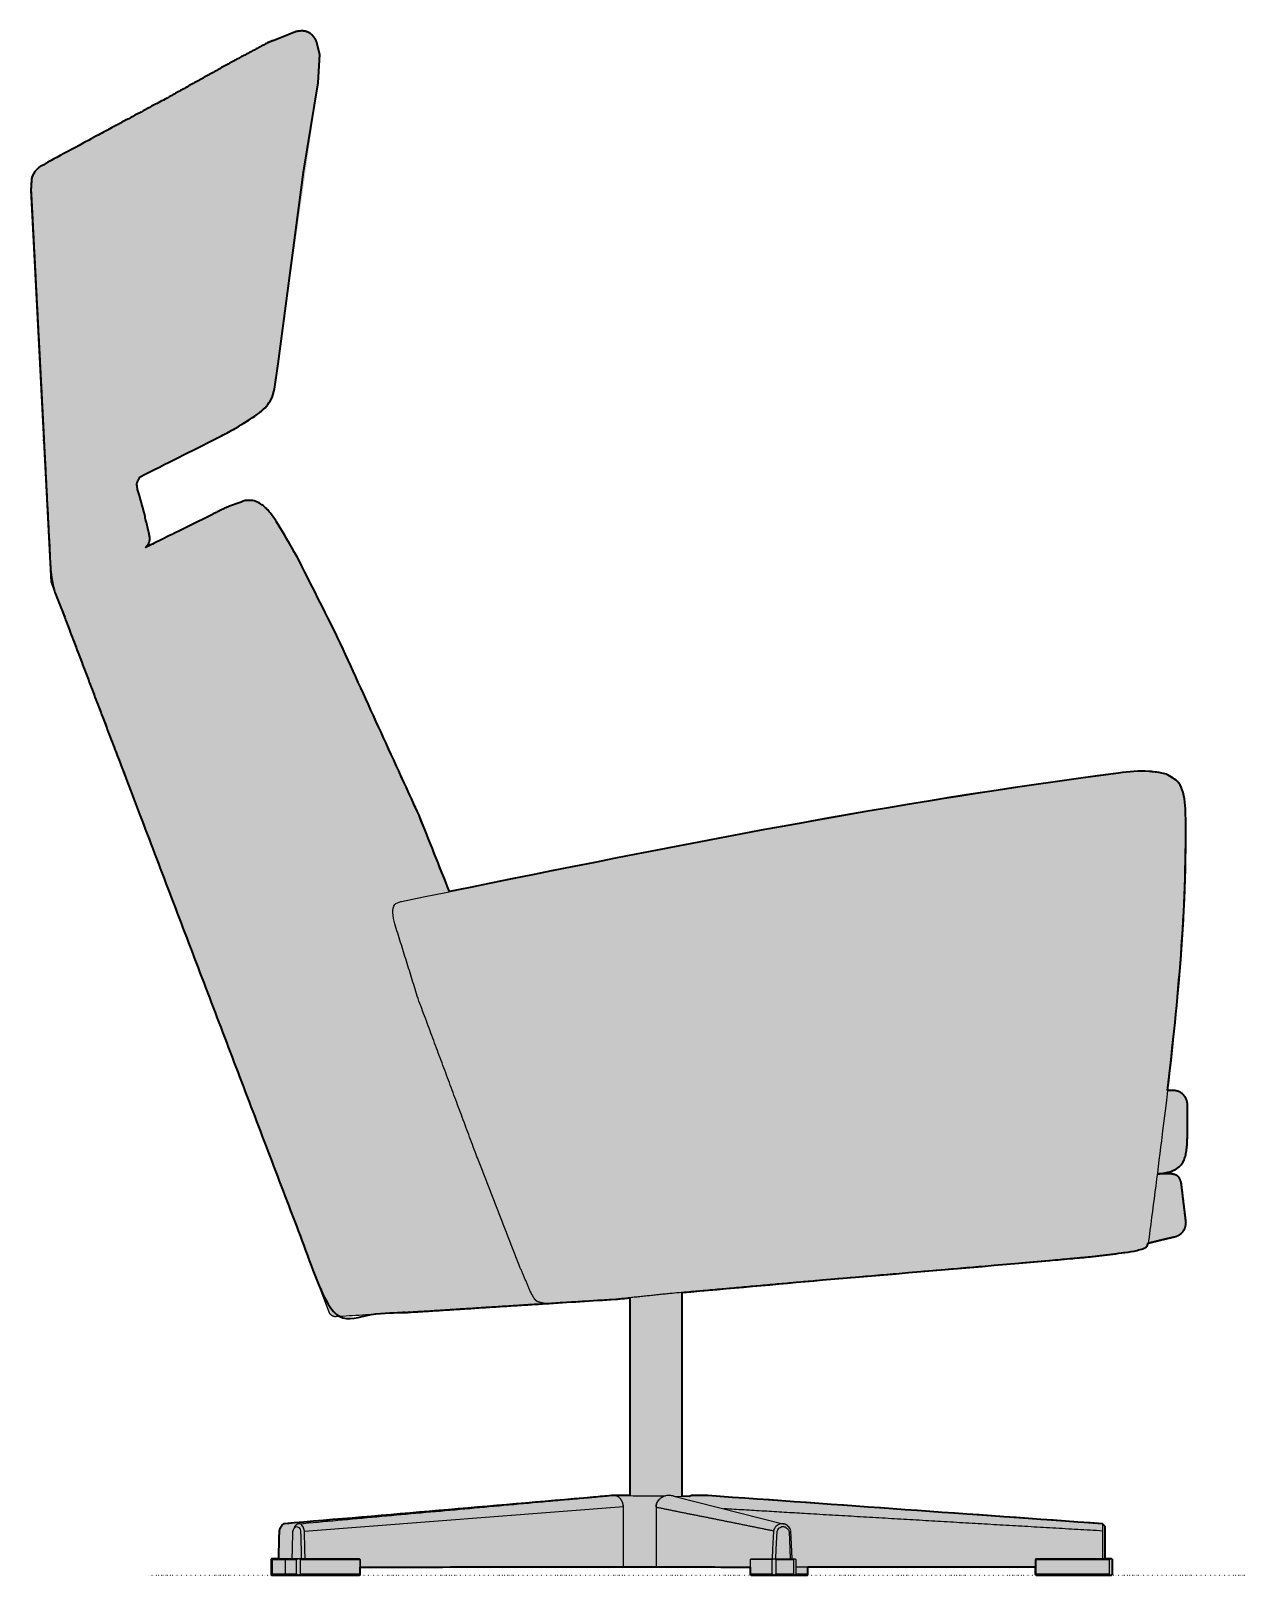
# Model space of a CAD drawing. Header units: millimetres. Extents: x -75 to 2098, y -1378 to 1089.
# Drawn here: x 1152 to 2009, y 0 to 1089 of the extents above; entities that cross this region are included whole.
import ezdxf

# ---------------------------------------------------------------- set-up
doc = ezdxf.new("R2010")
doc.units = ezdxf.units.MM
doc.linetypes.add('Dots', pattern=[1, 0, -1])
doc.layers.add('Blocks', color=7, linetype='Continuous')
doc.layers.add('Blocks$Fill', color=7, linetype='Continuous', true_color=0xffffff)
for name, color, linetype, lineweight, true_color in [('Blocks$Inner', 7, 'Continuous', 25, 0x007f00), ('Blocks$Outline', 7, 'Continuous', 35, 0xff3f3f), ('Groud', 7, 'Dots', 25, 0x243775)]:
    doc.layers.add(name, color=color, linetype=linetype, lineweight=lineweight, true_color=true_color)

# ---------------------------------------------------------------- blocks, each defined once
blk = doc.blocks.new('Oksen Lounge Chair Side')
at = {"layer": 'Blocks$Fill'}
blk.add_hatch(color=256, dxfattribs=at).paths.add_polyline_path([(118.3, 1081.8), (118.1, 1082.3), (116.9, 1084.4), (115.4, 1086.2), (114.9, 1086.6), (113.3, 1087.9), (112, 1088.5), (110, 1089.1), (107.4, 1089.2), (104.1, 1088.8), (83.6, 1080.7), (62.9, 1069.7), (-74.7, 994.6), (-76.6, 993.5), (-77.3, 993.1), (-77.9, 992.6), (-78.4, 992.2), (-80.5, 990.1), (-82.1, 987.2), (-82.6, 985.7), (-82.8, 984.1), (-83.2, 976.9), (-68.9, 700.5), (127.3, 185.4), (127.3, 185.3), (127.4, 185.2), (127.4, 185.2), (127.4, 185.1), (127.5, 185), (127.5, 184.9), (127.6, 184.8), (127.6, 184.7), (127.7, 184.6), (127.7, 184.6), (127.8, 184.5), (127.8, 184.4), (127.9, 184.3), (127.9, 184.2), (128, 184.2), (128, 184.1), (128.1, 184), (128.2, 183.9), (128.2, 183.9), (128.3, 183.8), (128.4, 183.7), (128.5, 183.6), (128.5, 183.6), (128.6, 183.5), (128.7, 183.4), (128.8, 183.4), (128.8, 183.3), (128.9, 183.2), (129, 183.2), (129.1, 183.1), (129.2, 183.1), (129.2, 183), (129.3, 182.9), (129.4, 182.9), (129.5, 182.8), (129.6, 182.8), (129.7, 182.7), (129.8, 182.7), (129.9, 182.7), (130, 182.6), (130.1, 182.6), (130.2, 182.5), (130.3, 182.5), (130.4, 182.5), (130.4, 182.4), (130.5, 182.4), (130.6, 182.4), (130.7, 182.3), (130.8, 182.3), (130.9, 182.3), (131, 182.3), (131.1, 182.3), (131.2, 182.3), (131.3, 182.2), (131.4, 182.2), (131.5, 182.2), (131.6, 182.2), (131.7, 182.2), (131.8, 182.2), (131.9, 182.2), (132, 182.2), (132.1, 182.2), (132.2, 182.2), (132.3, 182.2), (279.4, 191.5), (329.5, 194.6), (335.6, 195.2), (339.4, 195.6), (339.4, 56.1), (334.8, 56.1), (329, 56.1), (328.9, 56.1), (326.6, 56.1), (326.6, 56.1), (326.5, 56.1), (313.8, 54.9), (95.7, 36.2), (95.5, 36.2), (95.4, 36.1), (95.3, 36.1), (95.2, 36.1), (95.2, 36.1), (95.1, 36.1), (95.1, 36.1), (95, 36), (94.9, 36), (94.9, 36), (94.8, 36), (94.8, 35.9), (94.7, 35.9), (94.7, 35.9), (94.6, 35.9), (94.6, 35.8), (94.5, 35.8), (94.5, 35.8), (94.4, 35.7), (94.4, 35.7), (94.3, 35.6), (94.3, 35.6), (94.2, 35.5), (94.2, 35.5), (94.1, 35.4), (94.1, 35.4), (94, 35.3), (93.9, 35.2), (93.8, 35.1), (93.7, 35), (93.7, 34.8), (93.6, 34.7), (93.5, 34.6), (93.5, 34.5), (93.4, 34.4), (93.3, 34.3), (93.3, 34.2), (93.2, 34), (92.6, 33.1), (92.6, 33), (92.6, 33), (92.6, 33), (92.5, 32.9), (92.5, 32.7), (92.4, 32.6), (92.4, 32.5), (92.3, 32.4), (92.3, 32.3), (92.2, 32.2), (92.2, 32.1), (92.2, 32), (92.1, 31.9), (92.1, 31.7), (92.1, 31.6), (92, 31.5), (92, 31.4), (91.9, 31.1), (91.9, 30.9), (91.6, 18.3), (91.4, 11.6), (86.6, 11.6), (86.4, 10.9), (86.4, 0.7), (86.6, 0), (148.6, 0), (149.1, 0.7), (149.1, 5.7), (334.9, 5.8), (358, 5.8), (424.4, 5.7), (424.4, 0.7), (425, 0), (464.8, 0), (465.2, 0.7), (465.2, 5.8), (625.6, 5.8), (625.6, 0.7), (626.3, 0), (679.3, 0), (680, 0.7), (680, 10.9), (679.3, 11.6), (675, 11.6), (675, 30.8), (675, 32.7), (675, 34.1), (675, 34.1), (675, 34.2), (675, 34.2), (675, 34.2), (675, 34.2), (675, 34.2), (675, 34.2), (675, 34.2), (675, 34.2), (675, 34.2), (675, 34.2), (675, 34.2), (675, 34.2), (675, 34.2), (675, 34.2), (675, 34.2), (675, 34.2), (675, 34.2), (675, 34.2), (675, 34.2), (675, 34.2), (675, 34.2), (675, 34.2), (675, 34.2), (675, 34.2), (675, 34.2), (675, 34.2), (675, 34.2), (673.1, 36.2), (394.4, 56.1), (382.9, 56.1), (382.5, 56), (381.9, 55.6), (381.4, 55.4), (376.4, 55.6), (376.4, 199.3), (680.4, 226.4), (688.9, 227.6), (693.2, 228.2), (695.3, 228.6), (696.4, 228.8), (697.4, 229), (698.5, 229.3), (699.7, 229.6), (700.8, 230), (701.9, 230.4), (702.2, 230.5), (702.5, 230.6), (702.8, 230.7), (703, 230.8), (703.1, 230.9), (703.3, 231), (703.4, 231), (703.5, 231.1), (703.6, 231.1), (703.6, 231.2), (703.7, 231.2), (703.8, 231.3), (703.8, 231.3), (703.9, 231.3), (704, 231.4), (704, 231.4), (704.1, 231.5), (704.1, 231.6), (704.2, 231.6), (704.2, 231.7), (704.3, 231.7), (704.4, 231.8), (704.4, 231.9), (704.5, 231.9), (704.5, 232), (704.5, 232.1), (704.6, 232.1), (704.6, 232.2), (704.7, 232.3), (704.7, 232.3), (704.8, 232.4), (704.8, 232.5), (704.8, 232.6), (704.9, 232.7), (704.9, 232.7), (705, 232.9), (705, 233.1), (705.1, 233.3), (705.1, 233.4), (705.2, 233.6), (705.2, 233.8), (705.3, 234.2), (724.3, 238.8), (724.5, 238.8), (724.7, 238.9), (724.9, 238.9), (725.1, 239), (725.3, 239.1), (725.5, 239.2), (725.7, 239.2), (725.9, 239.3), (726.1, 239.4), (726.3, 239.5), (726.5, 239.6), (726.7, 239.7), (726.9, 239.8), (727.1, 239.9), (727.3, 240.1), (727.5, 240.2), (727.7, 240.3), (727.9, 240.4), (728.1, 240.6), (728.3, 240.7), (728.4, 240.9), (728.6, 241), (728.8, 241.2), (729, 241.4), (729.1, 241.5), (729.3, 241.7), (729.5, 241.9), (729.6, 242), (729.8, 242.2), (729.9, 242.4), (730.1, 242.6), (730.2, 242.8), (730.3, 243), (730.5, 243.2), (730.6, 243.4), (730.7, 243.6), (730.8, 243.8), (730.9, 244), (731, 244.2), (731.1, 244.5), (731.2, 244.7), (731.3, 244.9), (731.4, 245.1), (731.5, 245.3), (731.5, 245.6), (731.6, 245.8), (731.7, 246), (731.7, 246.2), (731.8, 246.5), (731.8, 246.7), (731.9, 246.9), (731.9, 247.1), (731.9, 247.3), (731.9, 247.6), (732, 247.8), (732, 248), (732, 248.2), (732, 248.5), (732, 248.7), (732, 248.9), (732, 249.1), (732, 249.3), (731.9, 249.5), (731.9, 249.7), (728.6, 276.9), (728.4, 277.5), (728, 278.6), (727.8, 279.1), (727.6, 279.4), (727.5, 279.6), (727.4, 279.9), (727.2, 280.1), (727.2, 280.2), (727.1, 280.3), (727, 280.4), (726.9, 280.6), (726.9, 280.7), (726.8, 280.8), (726.7, 280.9), (726.6, 281), (726.5, 281.1), (726.4, 281.2), (726.3, 281.3), (726.2, 281.3), (726.1, 281.4), (726, 281.5), (725.9, 281.6), (725.8, 281.7), (725.7, 281.7), (725.6, 281.8), (725.5, 281.9), (725.3, 282), (725.2, 282), (725.1, 282.1), (725, 282.1), (724.8, 282.2), (724.7, 282.2), (724.6, 282.3), (724.3, 282.4), (724, 282.5), (723.7, 282.6), (723.4, 282.6), (723.1, 282.7), (721.9, 283), (711.6, 283), (713.2, 283.1), (714.7, 283.3), (715.5, 283.4), (716.2, 283.5), (716.9, 283.6), (717.6, 283.7), (718.3, 283.9), (719, 284.1), (719.7, 284.2), (720.3, 284.4), (721, 284.6), (721.6, 284.9), (722.2, 285.1), (722.8, 285.3), (723.4, 285.6), (723.9, 285.9), (724.2, 286), (724.5, 286.2), (724.7, 286.3), (725, 286.5), (725.3, 286.7), (725.5, 286.8), (725.8, 287), (726, 287.2), (726.3, 287.4), (726.5, 287.5), (726.7, 287.7), (727, 287.9), (727.2, 288.1), (727.4, 288.3), (727.6, 288.5), (727.8, 288.7), (728, 289), (728.2, 289.2), (728.4, 289.4), (728.6, 289.6), (728.8, 289.9), (729, 290.1), (729.2, 290.4), (729.3, 290.6), (729.5, 290.9), (729.7, 291.1), (729.8, 291.4), (730, 291.7), (730.1, 291.9), (730.2, 292.2), (730.4, 292.4), (730.5, 292.7), (730.7, 293.2), (730.9, 293.7), (731.1, 294.3), (731.3, 294.8), (731.5, 295.4), (731.6, 296), (731.8, 296.6), (731.9, 297.2), (732, 297.8), (732.1, 298.4), (732.3, 299.7), (732.5, 301.1), (732.6, 302.4), (732.7, 303.8), (732.9, 306.6), (733, 312.5), (733, 331.8), (733, 332), (733, 332.2), (733, 332.5), (733, 332.7), (732.9, 332.9), (732.9, 333.2), (732.9, 333.4), (732.8, 333.6), (732.8, 333.9), (732.7, 334.1), (732.7, 334.3), (732.6, 334.6), (732.5, 334.8), (732.5, 335), (732.4, 335.2), (732.3, 335.5), (732.2, 335.7), (732.1, 335.9), (732, 336.2), (731.9, 336.4), (731.8, 336.6), (731.6, 336.8), (731.5, 337.1), (731.4, 337.3), (731.2, 337.5), (731.1, 337.7), (730.9, 337.9), (730.8, 338.1), (730.6, 338.3), (730.4, 338.5), (730.2, 338.7), (730.1, 338.9), (729.9, 339.1), (729.7, 339.2), (729.5, 339.4), (729.3, 339.6), (729.1, 339.7), (728.9, 339.9), (728.7, 340), (728.5, 340.2), (728.3, 340.3), (728, 340.4), (727.8, 340.6), (727.6, 340.7), (727.4, 340.8), (727.1, 340.9), (726.9, 341), (726.7, 341.1), (726.4, 341.2), (726.2, 341.3), (726, 341.3), (725.7, 341.4), (725.5, 341.5), (725.3, 341.5), (725.1, 341.6), (724.8, 341.6), (724.6, 341.7), (724.4, 341.7), (724.1, 341.7), (723.9, 341.8), (723.7, 341.8), (723.4, 341.8), (723.2, 341.8), (723, 341.8), (718.9, 341.8), (724.3, 389.7), (728.5, 437.7), (730, 461.7), (731.2, 485.7), (731.7, 509.7), (731.7, 533.8), (731.7, 538.3), (731.6, 540.6), (731.4, 542.9), (731.3, 544.1), (731.2, 545.2), (731, 546.4), (730.9, 547.5), (730.7, 548.7), (730.4, 549.8), (730.2, 550.9), (729.9, 552.1), (729.6, 553), (729.3, 553.9), (729.1, 554.4), (729, 554.8), (728.8, 555.3), (728.6, 555.7), (728.4, 556.2), (728.2, 556.6), (728, 557), (727.8, 557.4), (727.5, 557.8), (727.4, 558), (727.3, 558.2), (727.1, 558.4), (727, 558.6), (726.8, 558.8), (726.7, 559), (726.5, 559.2), (726.3, 559.4), (726.1, 559.7), (725.9, 559.9), (725.6, 560.1), (725.4, 560.3), (725.2, 560.5), (724.9, 560.7), (724.7, 560.9), (724.4, 561.1), (723.9, 561.5), (723.4, 561.9), (722.9, 562.2), (722.3, 562.6), (721.7, 562.9), (720.5, 563.6), (718.1, 564.9), (716.1, 565.5), (715.1, 565.7), (714.6, 565.9), (714.1, 566), (713.4, 566.1), (712.8, 566.2), (711.5, 566.3), (705.9, 566.9), (704.6, 567), (703.2, 567.1), (701.9, 567.1), (700.6, 567.1), (699.2, 567.1), (697.9, 567.1), (695.2, 566.9), (692.5, 566.7), (684.4, 565.7), (565.2, 548.4), (446.9, 528.1), (212.2, 482.1), (190.7, 536), (133.5, 661), (104.7, 718.3), (90.2, 743), (85, 750.1), (82.7, 752.6), (80.4, 754.6), (79.1, 755.5), (76.6, 756.9), (74.4, 757.7), (72.2, 758.1), (67.9, 757.9), (56.9, 754), (53.5, 752.5), (-2.2, 724.9), (-1.9, 725.3), (-1, 726.3), (-0.9, 726.5), (-0.7, 726.7), (-0.6, 726.9), (-0.5, 727), (-0.4, 727.1), (-0.3, 727.2), (-0.3, 727.4), (-0.2, 727.5), (-0.1, 727.6), (-0.1, 727.7), (0, 727.8), (0.1, 728), (0.1, 728.1), (0.2, 728.2), (0.2, 728.3), (0.3, 728.6), (0.4, 728.9), (0.5, 729), (0.5, 729.2), (0.5, 729.3), (0.6, 729.5), (0.6, 729.6), (0.6, 729.8), (0.7, 729.9), (0.7, 730.1), (0.7, 730.2), (0.7, 730.3), (0.7, 730.5), (0.7, 730.6), (0.7, 730.8), (0.7, 730.9), (0.7, 731.2), (0.7, 731.5), (0.7, 731.8), (0.6, 732.1), (0.5, 732.7), (0.3, 734.1), (0, 735.5), (-0.4, 737.2), (-2.3, 744.6), (-3.1, 748.8), (-7.9, 765.7), (-8.4, 769.1), (-8.4, 769.7), (-8.3, 770.3), (-8.2, 770.8), (-8.1, 770.9), (-6.7, 774.1), (-6.1, 774.8), (48.1, 802), (61, 808.8), (76.8, 818.8), (82.1, 823.3), (85.7, 828), (85.7, 828), (85.7, 828), (85.7, 828), (85.7, 828), (87.1, 830.7), (88.8, 836.6), (91.2, 854.4), (119.6, 1052.6), (120.6, 1072.5)], flags=0)
at = {"layer": 'Blocks$Inner'}
for p, q in [((718.9, 341.8), (723, 341.8)), ((733, 331.8), (733, 312.5)), ((711.6, 283), (721.9, 283)), ((728.6, 276.9), (731.9, 249.7)), ((724.3, 238.8), (705.3, 234.2)), ((673.5, 225.6), (673.9, 225.6)), ((376.4, 55.6), (376.4, 199.3)), ((339.4, 195.6), (339.4, 56.1)), ((370.4, 55.8), (448.5, 36)), ((104.3, 0.7), (104.3, 10.9)), ((107.1, 0.7), (107.1, 10.9)), ((442.4, 10.9), (442.4, 0.7)), ((625.6, 10.9), (678, 10.9)), ((456.7, 5.8), (625.6, 5.8)), ((465.2, 0.7), (456.7, 0.7)), ((465.2, 0.7), (465.2, 5.8)), ((678, 0.7), (625.6, 0.7))]:
    blk.add_line(p, q, dxfattribs=at)
for points in [[(127.3, 185.4), (-68.9, 700.5), (-83.2, 976.9), (-82.8, 984.1), (-82.6, 985.7), (-82.1, 987.2), (-80.5, 990.1), (-78.4, 992.2), (-77.9, 992.6), (-77.3, 993.1), (-76.6, 993.5), (-75.7, 994), (-74.7, 994.6), (-73.3, 995.4), (-69.8, 997.4), (-52.5, 1006.7), (-39.5, 1013.7), (-28.1, 1019.9), (-27.1, 1020.4), (-26.1, 1021), (-24.2, 1022), (-20.4, 1024), (13.1, 1042), (62.9, 1069.7), (83.6, 1080.7), (104.1, 1088.8), (107.4, 1089.2), (110, 1089.1), (112, 1088.5), (113.3, 1087.9), (114.9, 1086.6), (115.4, 1086.2), (116.9, 1084.4), (118.1, 1082.3), (118.3, 1081.8), (120.6, 1072.5), (119.6, 1052.6), (109.2, 989.6), (91.2, 854.4), (88.8, 836.6), (87.1, 830.7), (85.7, 828)], [(85.8, 828.3), (85.7, 828), (82.1, 823.3), (76.8, 818.8), (61, 808.8), (51.3, 803.6), (50.7, 803.3), (50.1, 803), (49.8, 802.8), (49.4, 802.7), (49.2, 802.5), (49, 802.5), (48.7, 802.3), (48.6, 802.2), (48.3, 802.1), (48.1, 802), (-6.1, 774.8), (-6.7, 774.1), (-8.1, 770.9), (-8.2, 770.8), (-8.3, 770.3), (-8.4, 769.7), (-8.4, 769.1), (-7.9, 765.7), (-3.1, 748.8), (-2.3, 744.6)], [(-2.2, 724.9), (-1.3, 725.4), (3.8, 727.9), (18.2, 735), (44.9, 748.2), (47, 749.3), (49.5, 750.5), (51.2, 751.3), (53.5, 752.5), (56.9, 754), (67.9, 757.9), (72.2, 758.1), (74.4, 757.7), (76.6, 756.9), (79.1, 755.5), (80.4, 754.6), (82.7, 752.6), (85, 750.1), (90.2, 743), (104.7, 718.3), (133.5, 661), (190.7, 536), (212.2, 482.1)], [(328.9, 56.1), (334.8, 56.1), (341.7, 56), (364.6, 55.9)], [(370.3, 55.8), (371, 55.8), (381.4, 55.4), (381.9, 55.6), (382.5, 56), (382.9, 56.1), (394.4, 56.1), (673.1, 36.2), (675, 34.2)], [(110.4, 11.6), (110.2, 18.4), (109.9, 31.1), (334.9, 48.3)], [(358, 48.1), (358, 5.8), (334.9, 5.8), (334.9, 48.1)], [(102.7, 33.5), (102.6, 33.3), (102.5, 33.1), (102.4, 33), (102.4, 32.9), (102.3, 32.8), (102.3, 32.7), (102.2, 32.6), (102.2, 32.5), (102.2, 32.4)], [(103.9, 34.2), (105, 34.1), (105.9, 33.5), (106.7, 32.4), (107.1, 30.9)], [(442.4, 11.6), (442.7, 18.2), (443.4, 30.8), (443.8, 32), (444.6, 33), (445.6, 33.7), (446.8, 34.2)], [(91.9, 30.9), (91.6, 18.3), (91.4, 11.6)], [(101.1, 11.6), (101.3, 18.2), (101.7, 30.8)], [(440.9, 31.1), (440.2, 18.4), (439.9, 11.6)], [(451.8, 30.8), (452.3, 18.3), (452.6, 11.6)], [(675, 30.8), (675, 18.2), (675, 11.6)], [(149.1, 10.9), (148.6, 11.6), (86.6, 11.6), (86.4, 10.9), (86.4, 0.7), (86.6, 0), (148.6, 0), (149.1, 0.7)], [(86.8, 11.6), (87, 10.9), (87, 0.7), (86.8, 0)], [(87, 10.9), (104.3, 10.9), (105.3, 11.6)], [(96.4, 11.6), (96.2, 10.9), (96.2, 0.7), (96.4, 0)], [(106.1, 11.6), (107.1, 10.9), (149.1, 10.9), (149.1, 0.7), (107.1, 0.7), (106.1, 0)], [(148.6, 11.6), (149, 10.9), (149, 0.7), (148.6, 0)], [(424.4, 10.9), (425, 11.6), (456.2, 11.6), (456.7, 10.9), (456.7, 0.7), (456.2, 0)], [(439.9, 10.9), (424.4, 10.9), (424.4, 0.7), (425, 0), (464.8, 0), (465.2, 0.7)], [(439.9, 0.7), (439.9, 10.9), (440.8, 11.6)], [(441.5, 11.6), (442.4, 10.9), (455.3, 10.9)], [(455.8, 0), (455.3, 0.7), (455.3, 10.9), (455.8, 11.6)], [(626.3, 0), (626.3, 0.7), (626.3, 10.9), (626.3, 11.6)], [(678.7, 0), (678, 0.7), (678, 10.9), (678.7, 11.6)], [(105.3, 0), (104.3, 0.7), (87, 0.7)], [(440.8, 0), (439.9, 0.7), (424.4, 0.7)], [(455.3, 0.7), (442.4, 0.7), (441.5, 0)]]:
    blk.add_lwpolyline(points, dxfattribs=at)
blk.add_lwpolyline([(679.3, 11.6), (626.3, 11.6), (625.6, 10.9), (625.6, 0.7), (626.3, 0), (679.3, 0), (680, 0.7), (680, 10.9)], close=True, dxfattribs=at)
at = {"layer": 'Blocks$Inner', "extrusion": (0, 0, -1)}
for centre, start, end in [((-723, 331.8), 90, 180), ((-722, 248.5), 173.0031, 256.5669)]:
    blk.add_arc(centre, 10, start, end, dxfattribs=at)
at = {"layer": 'Blocks$Inner'}
for points, knots in [([(-2.3, 744.6), (-2, 743.7), (-1.6, 742), (-0.5, 737.5), (0, 735.5), (0.3, 734.1), (0.5, 732.7), (0.7, 731.7), (0.7, 730.9), (0.7, 730.3), (0.6, 729.8), (0.5, 729.2), (0.3, 728.6), (0.1, 728.1), (-0.1, 727.6), (-0.4, 727.1), (-0.7, 726.7), (-1, 726.3), (-1.4, 725.9), (-1.7, 725.6), (-1.8, 725.4), (-2.1, 725), (-2.2, 724.9)], [83.9496866, 83.9496866, 83.9496866, 83.9496866, 84.005242, 84.0607976, 84.0885754, 84.1163532, 84.1441309, 84.1719087, 84.1857976, 84.1996865, 84.2135754, 84.2274643, 84.2413532, 84.255242, 84.2691309, 84.2830198, 84.2969087, 84.3107976, 84.3246865, 84.3385754, 84.3524643, 84.3629202, 84.3629202, 84.3629202, 84.3629202]), ([(178.2, 475.2), (345.6, 509.4), (520, 544.9), (699.8, 567.7), (709.6, 566.5), (713.7, 566.2), (716.7, 565.3), (718.1, 564.9)], [395.773955, 395.773955, 395.773955, 395.773955, 910.00461, 931.527149, 934.504326, 939.71721, 943.8623, 943.8623, 943.8623, 943.8623]), ([(718.1, 564.9), (721.4, 563.1), (727, 560.4), (731.5, 548.5), (733.4, 463.9), (721.3, 357.6), (708.5, 258.1), (705.3, 234.2)], [2, 2, 2, 2, 12.264466, 19.855592, 38.26238, 266.308012, 339.186772, 339.186772, 339.186772, 339.186772]), ([(173.6, 459.4), (173, 461.9), (171.9, 466.3), (172.6, 473.3), (176.3, 474.8), (178.1, 475.1), (178.2, 475.2)], [376.795561, 376.795561, 376.795561, 376.795561, 384.868758, 390.649588, 395.385695, 395.773955, 395.773955, 395.773955, 395.773955]), ([(733, 312.5), (732.9, 304.6), (732.7, 287.9), (720.1, 283.5), (711.6, 283)], [39.070224, 39.070224, 39.070224, 39.070224, 60.114545, 84.068066, 84.068066, 84.068066, 84.068066]), ([(721.9, 283), (723.6, 282.6), (726.7, 282), (727.9, 278.9), (728.4, 277.5), (728.5, 277.3), (728.5, 277.1), (728.6, 276.9)], [94.381075, 94.381075, 94.381075, 94.381075, 98.976783, 103.401997, 103.401997, 103.401997, 103.868127, 103.868127, 103.868127, 103.868127]), ([(705.3, 234.2), (705.1, 233.1), (704.5, 231.4), (701.2, 230.1), (696.2, 228.6), (691.8, 228), (688.9, 227.6)], [339.186772, 339.186772, 339.186772, 339.186772, 341.91733, 344.535095, 349.179637, 357.795561, 357.795561, 357.795561, 357.795561]), ([(334.9, 48.1), (334.9, 48.4), (334.9, 49), (334.8, 49.7), (334.6, 50.3), (334.5, 50.8), (334.4, 51.2), (334.2, 51.6), (334, 52), (333.8, 52.4), (333.6, 52.7), (333.4, 53.1), (333.2, 53.4), (332.8, 53.9), (332.5, 54.2), (332.1, 54.6), (331.8, 54.9), (331.3, 55.3), (330.7, 55.6), (329.9, 56), (329.3, 56.1), (328.9, 56.1)], [86.521642, 86.521642, 86.521642, 86.521642, 86.593071, 86.664499, 86.700213, 86.735928, 86.771642, 86.807356, 86.843071, 86.878785, 86.914499, 86.950213, 86.985928, 87.021642, 87.093071, 87.128785, 87.164499, 87.235928, 87.307356, 87.378785, 87.521642, 87.521642, 87.521642, 87.521642]), ([(366.4, 56.1), (365.8, 56.1), (364.9, 56), (363.7, 55.6), (362.9, 55.3), (362.2, 54.9), (361.7, 54.6), (361.3, 54.3), (361, 54.1), (360.6, 53.8), (360.3, 53.4), (360, 53.1), (359.7, 52.7), (359.4, 52.4), (359.1, 52), (358.9, 51.6), (358.7, 51.2), (358.6, 51), (358.6, 50.9)], [-0.5, -0.5, -0.5, -0.5, -0.3571429, -0.2857143, -0.2142857, -0.1428571, -0.1071429, -0.0714286, -0.0357143, 0, 0.0357143, 0.0714286, 0.1071429, 0.1428571, 0.1785714, 0.2142857, 0.25, 0.272185, 0.272185, 0.272185, 0.272185]), ([(334.9, 5.8), (334.9, 12.9), (334.9, 27), (334.9, 41.1), (334.9, 48.1)], [1, 1, 1, 1, 1.5, 1.9950422, 1.9950422, 1.9950422, 1.9950422]), ([(358, 48.1), (358, 48.2), (358, 48.6), (358, 49.2), (358.2, 49.9), (358.3, 50.2), (358.4, 50.4)], [0.01020071, 0.01020071, 0.01020071, 0.01020071, 0.025, 0.05, 0.075, 0.09136374, 0.09136374, 0.09136374, 0.09136374]), ([(358.3, 50.2), (358.3, 50.1), (358.2, 49.7), (358, 49), (358, 48.4), (358, 48.1)], [0.8285517, 0.8285517, 0.8285517, 0.8285517, 0.8571429, 0.9285714, 1, 1, 1, 1]), ([(358.6, 50.9), (358.7, 51.3), (359.1, 52), (359.6, 52.7), (360, 53.1)], [0.11163881, 0.11163881, 0.11163881, 0.11163881, 0.15, 0.2, 0.2, 0.2, 0.2]), ([(92.6, 33), (92.5, 32.9), (92.4, 32.6), (92.1, 31.9), (92, 31.2), (91.9, 30.9)], [-0.2557271, -0.2557271, -0.2557271, -0.2557271, -0.2247816, -0.1172257, -0.0073719, -0.0073719, -0.0073719, -0.0073719]), ([(93.3, 34.3), (93.5, 34.6), (93.9, 35.2), (94.7, 36), (95.2, 36.1), (95.7, 36.2)], [10, 10, 10, 10, 10.1428162, 10.3094828, 10.4761495, 10.4761495, 10.4761495, 10.4761495]), ([(101.7, 30.7), (101.8, 31.7), (102.4, 33), (103.3, 33.9), (103.8, 34.1), (103.9, 34.2)], [-1.210712, -1.210712, -1.210712, -1.210712, -0.9125026, -0.7600567, -0.683107, -0.683107, -0.683107, -0.683107]), ([(105.2, 36.1), (104.8, 36), (104.1, 35.6), (103.2, 34.6), (102.8, 33.8), (102.7, 33.5)], [1, 1, 1, 1, 1.25, 1.5, 1.6649851, 1.6649851, 1.6649851, 1.6649851]), ([(453.1, 31.2), (453, 31.7), (452.6, 32.8), (451.7, 34.1), (450.5, 35.2), (448.6, 36.2), (447, 36.3), (445.9, 36.1)], [0, 0, 0, 0, 0.166667, 0.333333, 0.5, 0.666667, 1, 1, 1, 1]), ([(446.8, 34.2), (447.1, 34.2), (447.6, 34.2), (448.5, 34.2), (449.7, 33.7), (451.1, 32.6), (451.6, 31.5), (451.8, 30.8)], [6, 6, 6, 6, 6.0772616, 6.1541807, 6.3096616, 6.4650007, 6.6836717, 6.6836717, 6.6836717, 6.6836717]), ([(675, 34.2), (675, 34.2), (675, 33.9), (675, 32.6), (675, 31.5), (675, 30.8)], [297.2608872, 297.2608872, 297.2608872, 297.2608872, 297.4932588, 297.6441232, 297.8589438, 297.8589438, 297.8589438, 297.8589438]), ([(107.1, 30.9), (107.1, 29.9), (107.2, 27.8), (107.4, 21.4), (107.5, 16), (107.6, 11.6)], [3.316893, 3.316893, 3.316893, 3.316893, 3.616426, 3.934959, 5.242067, 5.242067, 5.242067, 5.242067]), ([(454, 11.6), (453.9, 13.9), (453.6, 20.4), (453.3, 26.9), (453.1, 31.1)], [0.2334506, 0.2334506, 0.2334506, 0.2334506, 0.5, 1, 1, 1, 1]), ([(673.1, 31.1), (673, 26.8), (673, 20.3), (673, 13.9), (673, 11.6)], [0, 0, 0, 0, 0.5, 0.7658172, 0.7658172, 0.7658172, 0.7658172])]:
    blk.add_open_spline(points, degree=3, knots=knots, dxfattribs=at)
for points, degree in [([(190, 406.7), (173.6, 459.4)], 1), ([(231.6, 295), (190, 406.7)], 1), ([(261.9, 217.3), (231.6, 295)], 1), ([(614, 220), (475.5, 208.2)], 1), ([(635.8, 221.9), (614, 220)], 1), ([(652, 223.4), (635.8, 221.9)], 1), ([(664.6, 224.6), (652, 223.4)], 1), ([(680.4, 226.4), (664.6, 224.6)], 1), ([(688.9, 227.6), (680.4, 226.4)], 1), ([(270, 198.5), (261.9, 217.3)], 1), ([(475.5, 208.2), (367.6, 198.6)], 1), ([(272.1, 194.9), (270, 198.5)], 1), ([(367.6, 198.6), (335.6, 195.2)], 1), ([(279.4, 191.5), (132.3, 182.2)], 1), ([(273.1, 193.8), (272.1, 194.9)], 1), ([(273.9, 193.1), (273.1, 193.8)], 1), ([(274.8, 192.7), (273.9, 193.1)], 1), ([(279.4, 191.5), (274.8, 192.7)], 1), ([(329.5, 194.6), (279.4, 191.5)], 1), ([(335.6, 195.2), (329.5, 194.6)], 1), ([(95.7, 36.2), (313.8, 54.9)], 1), ([(105.7, 36.2), (326.5, 56.1)], 1), ([(326.5, 56.1), (326.6, 56.1), (326.8, 56.1), (328.9, 56.1)], 3), ([(370.6, 55.7), (370.2, 55.9), (369.3, 56), (368.4, 56.1), (366.4, 56.1)], 3), ([(334.9, 48.3), (334.9, 49.4), (334.7, 50.4), (334.3, 51.4)], 3), ([(378.7, 43.6), (358, 47.8)], 1), ([(358, 47.8), (358, 26.8)], 1), ([(358.4, 50.6), (358.5, 50.7), (358.5, 50.8), (358.6, 50.9)], 3), ([(399.4, 39.5), (378.7, 43.6)], 1), ([(462.7, 43.4), (405.9, 46.8)], 1), ([(92.6, 33.1), (92.7, 33.2)], 1), ([(92.6, 33), (92.6, 33.1)], 1), ([(92.7, 33.2), (92.8, 33.3)], 1), ([(92.8, 33.4), (92.9, 33.6)], 1), ([(92.8, 33.3), (92.8, 33.4)], 1), ([(92.9, 33.6), (93, 33.7)], 1), ([(93, 33.7), (93.1, 33.9)], 1), ([(93.1, 33.9), (93.2, 34)], 1), ([(93.2, 34), (93.3, 34.2)], 1), ([(93.3, 34.2), (93.3, 34.3)], 1), ([(109.8, 31.2), (109.7, 31.7), (109.5, 32.8), (108.9, 34.1), (108.1, 35.2), (107.2, 35.9), (106.2, 36.3), (105.5, 36.2), (105.2, 36.1)], 3), ([(420.2, 35.3), (399.4, 39.5)], 1), ([(440.9, 31.1), (420.2, 35.3)], 1), ([(445.9, 36.1), (445.3, 36), (444.2, 35.6), (442.6, 34.5), (441.5, 33), (441, 31.8), (440.9, 31.1)], 3), ([(532.8, 39.3), (462.7, 43.4)], 1), ([(602.9, 35.2), (532.8, 39.3)], 1), ([(673.1, 31.1), (602.9, 35.2)], 1), ([(673.1, 36.2), (673.1, 32.4), (673.1, 31.7), (673.1, 31.1)], 3), ([(358, 26.8), (358, 5.8)], 1), ([(149.1, 5.7), (334.9, 5.8)], 1), ([(358, 5.8), (424.4, 5.7)], 1)]:
    blk.add_open_spline(points, degree=degree, dxfattribs=at)
blk.add_rational_spline([(132.3, 182.2), (128.6, 182), (127.3, 185.4)], [1, 0.8051568188, 1], degree=2, dxfattribs=at)
at = {"layer": 'Blocks$Outline'}
for points in [[(85.7, 828), (87.1, 830.7), (88.8, 836.6), (91.2, 854.4), (109.2, 989.6), (119.6, 1052.6), (120.6, 1072.5), (118.3, 1081.8)], [(376.4, 55.6), (376.4, 199.3)], [(339.4, 195.6), (339.4, 56.1)], [(394.4, 56.1), (382.9, 56.1), (382.5, 56), (381.9, 55.6), (381.4, 55.4), (376.4, 55.6)], [(91.4, 11.6), (86.6, 11.6), (86.4, 10.9), (86.4, 0.7), (86.6, 0), (148.6, 0), (149.1, 0.7)], [(625.6, 5.8), (625.6, 0.7), (626.3, 0), (679.3, 0), (680, 0.7), (680, 10.9), (679.3, 11.6)], [(679.3, 11.6), (675, 11.6)], [(149.1, 0.7), (149.1, 5.7)], [(424.4, 5.7), (424.4, 0.7), (425, 0), (464.8, 0), (465.2, 0.7), (465.2, 5.8)], [(465.2, 5.8), (625.6, 5.8)]]:
    blk.add_lwpolyline(points, dxfattribs=at)
for points, weights, degree, knots in [([(118.3, 1081.8), (118.2, 1082.1), (118.1, 1082.3), (117.5, 1083.4), (116.9, 1084.4), (116.1, 1085.3), (115.4, 1086.2), (115.2, 1086.4), (114.9, 1086.6), (114.1, 1087.3), (113.3, 1087.9), (112.6, 1088.2), (112, 1088.5), (111, 1088.8), (110, 1089.1), (108.7, 1089.2), (107.4, 1089.2), (105.8, 1089), (104.1, 1088.8), (93.9, 1084.8), (83.6, 1080.7), (73.2, 1075.2), (62.9, 1069.7), (38, 1055.9), (13.1, 1042), (-3.7, 1033), (-20.4, 1024), (-22.3, 1023), (-24.2, 1022), (-25.2, 1021.5), (-26.1, 1021), (-26.6, 1020.7), (-27.1, 1020.4), (-27.6, 1020.2), (-28.1, 1019.9), (-33.8, 1016.8), (-39.5, 1013.7), (-46, 1010.2), (-52.5, 1006.7), (-61.1, 1002), (-69.8, 997.4), (-71.6, 996.4), (-73.3, 995.4), (-74, 995), (-74.7, 994.6), (-75.2, 994.3), (-75.7, 994), (-76.1, 993.8), (-76.6, 993.5), (-76.9, 993.3), (-77.3, 993.1), (-77.6, 992.9), (-77.9, 992.6), (-78.2, 992.4), (-78.4, 992.2), (-79.5, 991.2), (-80.5, 990.1), (-81.3, 988.6), (-82.1, 987.2), (-82.3, 986.4), (-82.6, 985.7), (-82.7, 984.9), (-82.8, 984.1), (-83, 980.5), (-83.2, 976.9), (-76, 838.7), (-68.9, 700.5), (29.2, 442.9), (127.3, 185.4), (128.6, 182), (132.3, 182.2), (205.8, 186.8), (279.4, 191.5)], [1, 1, 1, 1, 1, 1, 1, 1, 1, 1, 1, 1, 1, 1, 1, 1, 1, 1, 1, 1, 1, 1, 1, 1, 1, 1, 1, 1, 1, 1, 1, 1, 1, 1, 1, 1, 1, 1, 1, 1, 1, 1, 1, 1, 1, 1, 1, 1, 1, 1, 1, 1, 1, 1, 1, 1, 1, 1, 1, 1, 1, 1, 1, 1, 1, 1, 1, 1, 1, 0.8051568188, 1, 1, 1], 2, [-1063.892619, -1063.892619, -1063.892619, -1062.892619, -1062.892619, -1061.892619, -1061.892619, -1060.892619, -1060.892619, -1059.892619, -1059.892619, -1058.892619, -1058.892619, -1057.892619, -1057.892619, -1056.892619, -1056.892619, -1055.892619, -1055.892619, -1054.892619, -1054.892619, -1053.892619, -1053.892619, -1052.892619, -1052.892619, -1051.892619, -1051.892619, -1050.892619, -1050.892619, -1049.892619, -1049.892619, -1048.892619, -1048.892619, -1047.892619, -1047.892619, -1046.892619, -1046.892619, -1045.892619, -1045.892619, -1044.892619, -1044.892619, -1043.892619, -1043.892619, -1042.892619, -1042.892619, -1041.892619, -1041.892619, -1040.892619, -1040.892619, -1039.892619, -1039.892619, -1038.892619, -1038.892619, -1037.892619, -1037.892619, -1036.892619, -1036.892619, -1035.892619, -1035.892619, -1034.892619, -1034.892619, -1033.892619, -1033.892619, -1032.892619, -1032.892619, -1031.892619, -1031.892619, -755.127275, -755.127275, -203.995015, -203.995015, -197.646451, -197.646451, 0, 0, 0]), ([(705.3, 234.2), (711.6, 235.8), (718, 237.3), (724.3, 238.8), (729.5, 240), (732.6, 244.4), (731.9, 249.7), (730.8, 258.8), (729.7, 267.9), (728.6, 276.9), (728.5, 277.1), (728.5, 277.3), (728.4, 277.5), (727.9, 278.9), (726.7, 282), (723.6, 282.6), (721.9, 283), (718.5, 283), (715.1, 283), (711.6, 283), (720.1, 283.5), (732.7, 287.9), (732.9, 304.6), (733, 312.5), (733, 318.9), (733, 325.4), (733, 331.8), (733, 337.7), (728.9, 341.8), (723, 341.8), (721.6, 341.8), (720.3, 341.8), (718.9, 341.8)], [1, 1, 1, 1, 0.830457699854, 0.830457699854, 1, 1, 1, 1, 1, 1, 1, 1, 1, 1, 1, 1, 1, 1, 1, 1, 1, 1, 1, 1, 1, 0.804737854124, 0.804737854124, 1, 1, 1, 1], 3, [-165.400579, -165.400579, -165.400579, -165.400579, -145.864463, -145.864463, -145.864463, -131.279829, -131.279829, -131.279829, -103.868127, -103.868127, -103.868127, -103.401997, -103.401997, -103.401997, -98.976783, -94.381075, -94.381075, -94.381075, -84.068066, -84.068066, -84.068066, -60.114545, -39.070224, -39.070224, -39.070224, -19.760696, -19.760696, -19.760696, -4.052733, -4.052733, -4.052733, 0, 0, 0, 0])]:
    blk.add_rational_spline(points, weights, degree=degree, knots=knots, dxfattribs=at)
for points, knots in [([(212.2, 482.1), (205, 500.1), (197.9, 518), (190.7, 536), (171.6, 577.6), (152.6, 619.3), (133.5, 661), (123.9, 680.1), (114.3, 699.2), (104.7, 718.3), (99.9, 726.5), (95.1, 734.8), (90.2, 743), (88.5, 745.4), (86.8, 747.7), (85, 750.1), (84.3, 750.9), (83.5, 751.8), (82.7, 752.6), (81.9, 753.3), (81.1, 754), (80.4, 754.6), (80, 754.9), (79.6, 755.2), (79.1, 755.5), (78.3, 756), (77.5, 756.5), (76.6, 756.9), (75.9, 757.2), (75.1, 757.5), (74.4, 757.7), (73.7, 757.8), (72.9, 758), (72.2, 758.1), (70.8, 758), (69.3, 758), (67.9, 757.9), (64.2, 756.6), (60.6, 755.3), (56.9, 754), (55.8, 753.5), (54.7, 753), (53.5, 752.5), (52.8, 752.1), (52, 751.7), (51.2, 751.3), (50.6, 751), (50.1, 750.8), (49.5, 750.5), (48.7, 750.1), (47.8, 749.7), (47, 749.3), (46.3, 748.9), (45.6, 748.6), (44.9, 748.2), (36, 743.8), (27.1, 739.4), (18.2, 735), (13.4, 732.6), (8.6, 730.2), (3.8, 727.9), (2.1, 727), (0.4, 726.2), (-1.3, 725.4), (-1.6, 725.2), (-1.9, 725.1), (-2.2, 724.9), (-2.1, 725), (-1.8, 725.4), (-1.7, 725.6), (-1.4, 725.9), (-1, 726.3), (-0.7, 726.7), (-0.4, 727.1), (-0.1, 727.6), (0.1, 728.1), (0.3, 728.6), (0.5, 729.2), (0.6, 729.8), (0.7, 730.3), (0.7, 730.9), (0.7, 731.7), (0.5, 732.7), (0.3, 734.1), (0, 735.5), (-0.5, 737.5), (-1.6, 742), (-2, 743.7), (-2.3, 744.6), (-2.6, 746), (-2.8, 747.4), (-3.1, 748.8), (-4.7, 754.5), (-6.3, 760.1), (-7.9, 765.7), (-8.1, 766.8), (-8.2, 768), (-8.4, 769.1), (-8.4, 769.3), (-8.4, 769.5), (-8.4, 769.7), (-8.4, 769.9), (-8.4, 770.1), (-8.3, 770.3), (-8.3, 770.5), (-8.2, 770.7), (-8.2, 770.8), (-8.2, 770.9), (-8.2, 770.9), (-8.1, 770.9), (-7.7, 771.9), (-7.2, 773), (-6.7, 774.1), (-6.5, 774.3), (-6.3, 774.6), (-6.1, 774.8), (12, 783.9), (30.1, 792.9), (48.1, 802), (48.2, 802), (48.3, 802.1), (48.3, 802.1), (48.4, 802.1), (48.5, 802.2), (48.6, 802.2), (48.6, 802.2), (48.7, 802.3), (48.7, 802.3), (48.8, 802.4), (48.9, 802.4), (49, 802.5), (49.1, 802.5), (49.2, 802.5), (49.2, 802.5), (49.3, 802.6), (49.4, 802.6), (49.4, 802.7), (49.6, 802.7), (49.7, 802.8), (49.8, 802.8), (49.9, 802.9), (50, 803), (50.1, 803), (50.3, 803.1), (50.5, 803.2), (50.7, 803.3), (50.9, 803.4), (51.1, 803.5), (51.3, 803.6), (54.6, 805.4), (57.8, 807.1), (61, 808.8), (66.3, 812.1), (71.6, 815.4), (76.8, 818.8), (78.6, 820.3), (80.3, 821.8), (82.1, 823.3), (83.3, 824.9), (84.5, 826.4), (85.7, 828), (85.7, 828), (85.7, 828), (85.7, 828)], [-106.36292, -106.36292, -106.36292, -106.36292, -105.36292, -105.36292, -105.36292, -104.36292, -104.36292, -104.36292, -103.36292, -103.36292, -103.36292, -102.36292, -102.36292, -102.36292, -101.36292, -101.36292, -101.36292, -100.36292, -100.36292, -100.36292, -99.36292, -99.36292, -99.36292, -98.36292, -98.36292, -98.36292, -97.36292, -97.36292, -97.36292, -96.36292, -96.36292, -96.36292, -95.36292, -95.36292, -95.36292, -94.36292, -94.36292, -94.36292, -93.36292, -93.36292, -93.36292, -92.36292, -92.36292, -92.36292, -91.36292, -91.36292, -91.36292, -90.36292, -90.36292, -90.36292, -89.36292, -89.36292, -89.36292, -88.36292, -88.36292, -88.36292, -87.36292, -87.36292, -87.36292, -86.36292, -86.36292, -86.36292, -85.36292, -85.36292, -85.36292, -84.36292, -84.36292, -84.36292, -84.352464, -84.338575, -84.324686, -84.310798, -84.296909, -84.28302, -84.269131, -84.255242, -84.241353, -84.227464, -84.213575, -84.199686, -84.185798, -84.171909, -84.144131, -84.116353, -84.088575, -84.060798, -84.005242, -83.949687, -83.949687, -83.949687, -82.949687, -82.949687, -82.949687, -81.949687, -81.949687, -81.949687, -80.949687, -80.949687, -80.949687, -79.949687, -79.949687, -79.949687, -78.949687, -78.949687, -78.949687, -77.949687, -77.949687, -77.949687, -76.949687, -76.949687, -76.949687, -75.949687, -75.949687, -75.949687, -74.949687, -74.949687, -74.949687, -14.347395, -14.347395, -14.347395, -13.347395, -13.347395, -13.347395, -12.347395, -12.347395, -12.347395, -11.347395, -11.347395, -11.347395, -10.347395, -10.347395, -10.347395, -9.347395, -9.347395, -9.347395, -8.347395, -8.347395, -8.347395, -7.347395, -7.347395, -7.347395, -6.347395, -6.347395, -6.347395, -5.347395, -5.347395, -5.347395, -4.347395, -4.347395, -4.347395, -3.347395, -3.347395, -3.347395, -2.347395, -2.347395, -2.347395, -1.347395, -1.347395, -1.347395, -0.347395, -0.347395, -0.347395, -0.347316, -0.347316, -0.347316, -0.347316]), ([(718.1, 564.9), (716.7, 565.3), (713.7, 566.2), (709.6, 566.5), (699.8, 567.7), (531.6, 546.4), (368.3, 513.9), (212.2, 482.1)], [-943.8623, -943.8623, -943.8623, -943.8623, -939.71721, -934.504326, -931.527149, -910.00461, -430.614756, -430.614756, -430.614756, -430.614756]), ([(718.9, 341.8), (726.5, 405.6), (733.1, 475.8), (731.5, 548.5), (727, 560.4), (721.4, 563.1), (718.1, 564.9)], [-230.644337, -230.644337, -230.644337, -230.644337, -38.26238, -19.855592, -12.264466, -2, -2, -2, -2]), ([(376.4, 199.3), (409.4, 202.3), (442.5, 205.2), (475.5, 208.2), (521.7, 212.1), (567.8, 216.1), (614, 220), (621.2, 220.6), (628.5, 221.3), (635.8, 221.9), (641.2, 222.4), (646.6, 222.9), (652, 223.4), (656.2, 223.8), (660.4, 224.2), (664.6, 224.6), (669.8, 225.2), (675.1, 225.8), (680.4, 226.4), (683.3, 226.8), (686.1, 227.2), (688.9, 227.6), (691.8, 228), (696.2, 228.6), (701.2, 230.1), (704.5, 231.4), (705.1, 233.1), (705.3, 234.2)], [-364.713938, -364.713938, -364.713938, -364.713938, -363.795561, -363.795561, -363.795561, -362.795561, -362.795561, -362.795561, -361.795561, -361.795561, -361.795561, -360.795561, -360.795561, -360.795561, -359.795561, -359.795561, -359.795561, -358.795561, -358.795561, -358.795561, -357.795561, -357.795561, -357.795561, -349.179637, -344.535095, -341.91733, -339.186772, -339.186772, -339.186772, -339.186772]), ([(279.4, 191.5), (296.1, 192.5), (312.8, 193.6), (329.5, 194.6), (331.5, 194.8), (333.6, 195), (335.6, 195.2), (336.9, 195.4), (338.1, 195.5), (339.4, 195.6)], [-367.795561, -367.795561, -367.795561, -367.795561, -366.795561, -366.795561, -366.795561, -365.795561, -365.795561, -365.795561, -365.67744, -365.67744, -365.67744, -365.67744]), ([(313.8, 54.9), (241.1, 48.7), (168.4, 42.4), (95.7, 36.2), (95.2, 36.1), (94.7, 36), (93.9, 35.2), (93.5, 34.6), (93.3, 34.3), (93.3, 34.3), (93.3, 34.2), (93.3, 34.2), (93.3, 34.2), (93.2, 34.1), (93.2, 34), (93.2, 34), (93.1, 33.9), (93.1, 33.9), (93.1, 33.8), (93, 33.8), (93, 33.7), (93, 33.7), (92.9, 33.6), (92.9, 33.6), (92.9, 33.5), (92.9, 33.5), (92.8, 33.4), (92.8, 33.4), (92.8, 33.3), (92.8, 33.3), (92.7, 33.3), (92.7, 33.2), (92.7, 33.2), (92.7, 33.1), (92.7, 33.1), (92.6, 33.1), (92.6, 33), (92.6, 33), (92.6, 33), (92.6, 33)], [-241.898277, -241.898277, -241.898277, -241.898277, -10.47615, -10.47615, -10.47615, -10.309483, -10.142816, -10, -10, -10, -9, -9, -9, -8, -8, -8, -7, -7, -7, -6, -6, -6, -5, -5, -5, -4, -4, -4, -3, -3, -3, -2, -2, -2, -1, -1, -1, -0.107307, -0.107307, -0.107307, -0.107307, -0.107307]), ([(328.9, 56.1), (326.8, 56.1), (326.6, 56.1), (326.5, 56.1), (322.3, 55.7), (318.1, 55.3), (313.8, 54.9)], [-221.782521, -221.782521, -221.782521, -221.782521, -221.759769, -221.759769, -221.759769, -209.02286, -209.02286, -209.02286, -209.02286]), ([(339.4, 56.1), (337.9, 56.1), (336.3, 56.1), (334.8, 56.1), (332.9, 56.1), (331, 56.1), (329, 56.1)], [-89.178495, -89.178495, -89.178495, -89.178495, -88.521642, -88.521642, -88.521642, -87.53367, -87.53367, -87.53367, -87.53367]), ([(675, 11.6), (675, 13.8), (675, 16), (675, 18.2), (675, 22.4), (675, 26.6), (675, 30.8), (675, 31.5), (675, 32.6), (675, 33.9), (675, 34.2), (675, 34.2), (674.3, 34.9), (673.7, 35.6), (673.1, 36.2), (580.2, 42.8), (487.3, 49.5), (394.4, 56.1)], [-284.73074, -284.73074, -284.73074, -284.73074, -283.73074, -283.73074, -283.73074, -282.73074, -282.73074, -282.73074, -282.515919, -282.365054, -282.132683, -282.132683, -282.132683, -279.40638, -279.40638, -279.40638, 0, 0, 0, 0]), ([(92.6, 33), (92.6, 33), (92.5, 32.9), (92.4, 32.6), (92.1, 31.9), (92, 31.2), (91.9, 30.9), (91.8, 26.7), (91.7, 22.5), (91.6, 18.3), (91.5, 16.1), (91.5, 13.8), (91.4, 11.6)], [-0.255727, -0.255727, -0.255727, -0.255727, -0.254092, -0.224782, -0.117226, -0.007372, -0.007372, -0.007372, 0.992628, 0.992628, 0.992628, 1.992628, 1.992628, 1.992628, 1.992628])]:
    blk.add_open_spline(points, degree=3, knots=knots, dxfattribs=at)
for points in [[(329, 56.1), (329, 56.1), (329, 56.1), (328.9, 56.1)], [(149.1, 5.7), (211.1, 5.7), (273, 5.8), (334.9, 5.8)], [(334.9, 5.8), (342.6, 5.8), (350.3, 5.8), (358, 5.8)], [(358, 5.8), (380.1, 5.8), (402.2, 5.7), (424.4, 5.7)]]:
    blk.add_open_spline(points, degree=3, dxfattribs=at)

msp = doc.modelspace()

# ---------------------------------------------------------------- linework, layer by layer
at = {"layer": 'Groud'}
msp.add_lwpolyline([(1234.9, 0), (2008.6, 0)], dxfattribs=at)

# ---------------------------------------------------------------- block references
at = {"layer": 'Blocks'}
msp.add_blockref('Oksen Lounge Chair Side', (1234.9, 0), dxfattribs=at)

doc.saveas('drawing.dxf')
